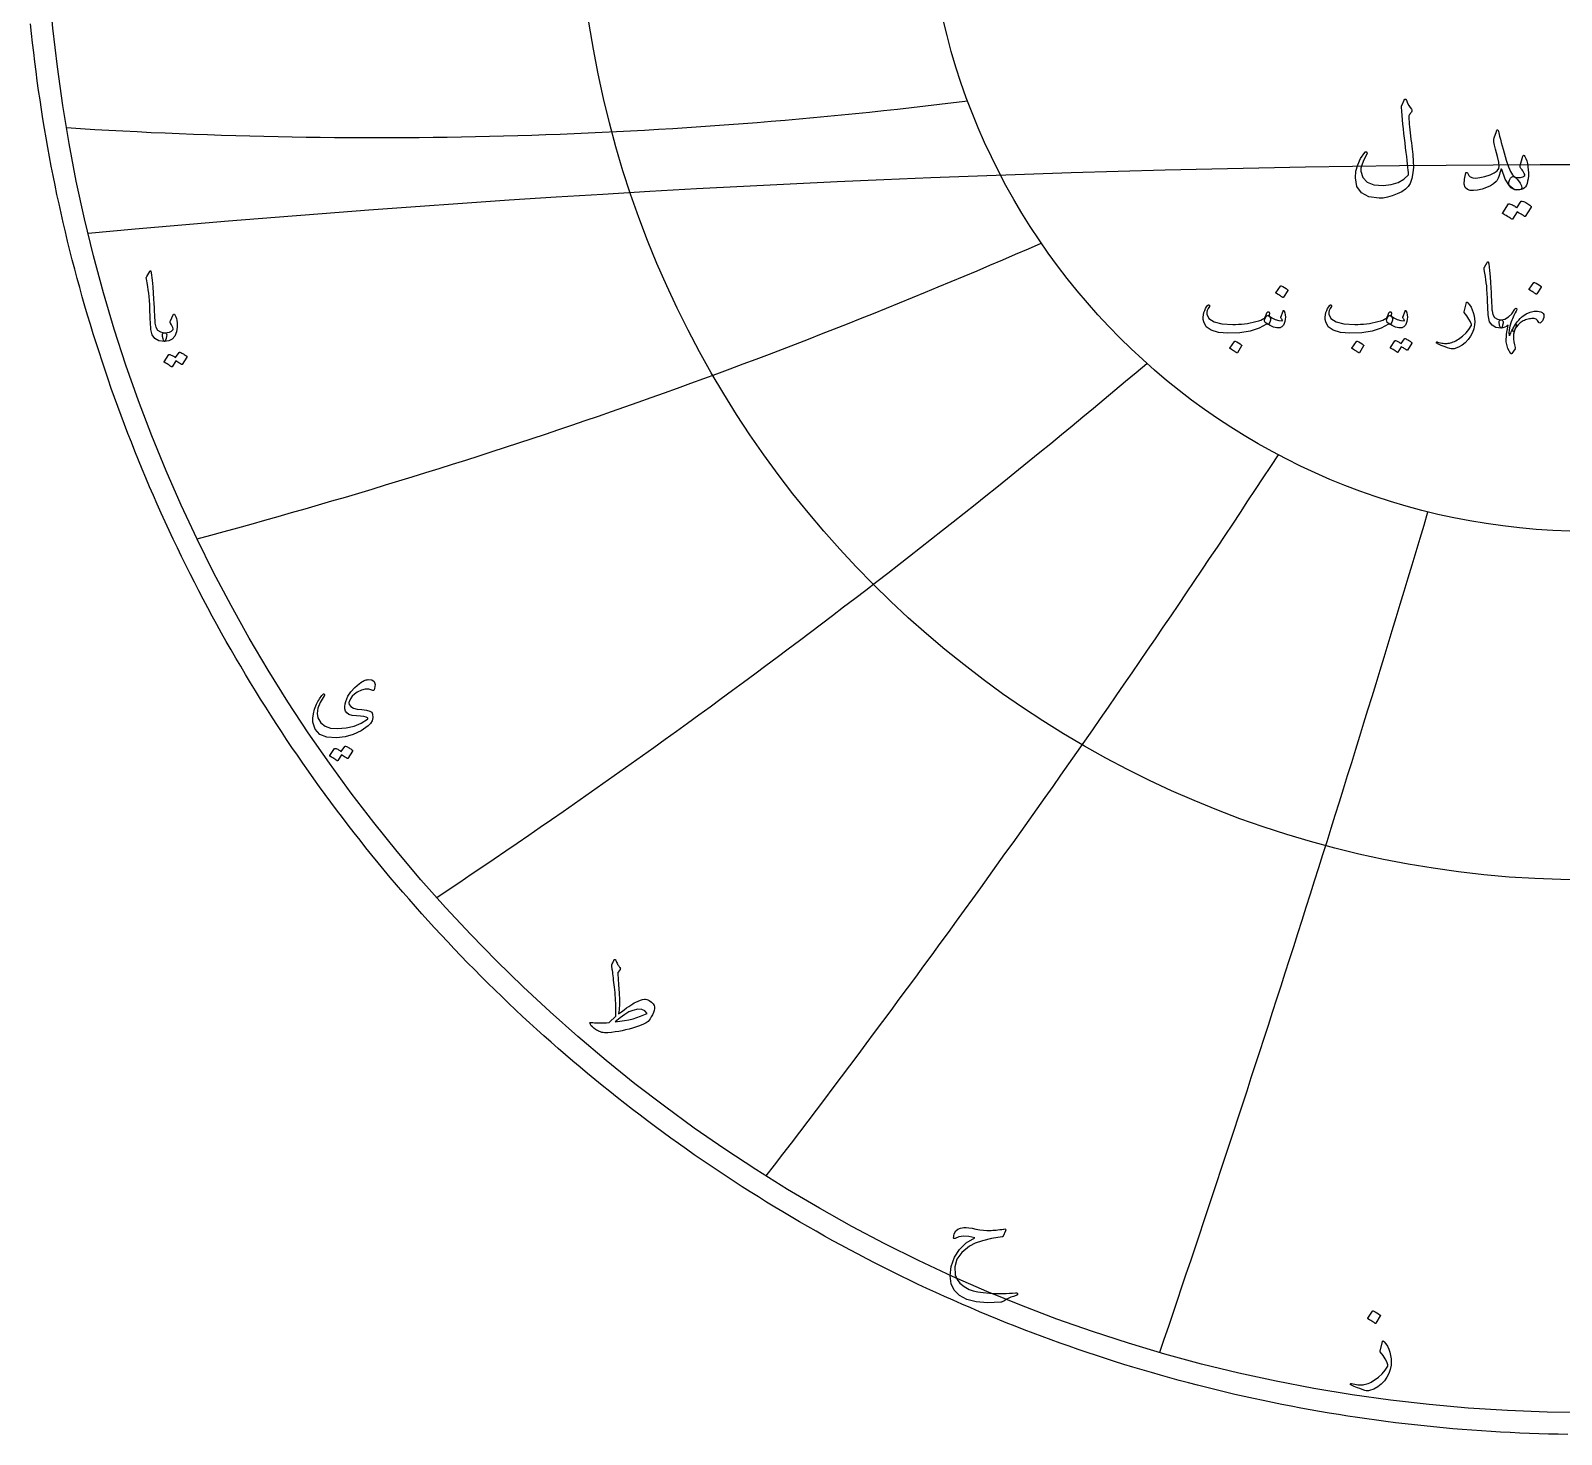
# Model space of a CAD drawing. Header units: millimetres. Extents: x -62 to 62, y -62 to 63.
# Drawn here: x -61.3 to -1, y -61.6 to -6.3 of the extents above; entities that cross this region are included whole.
import ezdxf

# ---------------------------------------------------------------- set-up
doc = ezdxf.new("R2010")
doc.units = ezdxf.units.MM
for name, color, linetype in [('CUT_OUTER', 1, 'Continuous'), ('ENGRAVE', 7, 'Continuous'), ('ENGRAVE_FINE', 8, 'Continuous'), ('TEXT', 5, 'Continuous')]:
    doc.layers.add(name, color=color, linetype=linetype)

msp = doc.modelspace()

# ---------------------------------------------------------------- linework, layer by layer
at = {"layer": 'CUT_OUTER'}
msp.add_lwpolyline([(-0.7561, -61.6079), (-1.1341, -61.6021), (-1.512, -61.5939), (-1.89, -61.5835), (-2.2678, -61.5708), (-2.6455, -61.5557), (-3.0232, -61.5383), (-3.4007, -61.5186), (-3.7781, -61.4966), (-4.1554, -61.4722), (-4.5325, -61.4456), (-4.9094, -61.4166), (-5.2862, -61.3853), (-5.6627, -61.3517), (-6.0391, -61.3158), (-6.4152, -61.2776), (-6.7911, -61.2371), (-7.1667, -61.1943), (-7.542, -61.1491), (-7.9171, -61.1017), (-8.2919, -61.052), (-8.6663, -61), (-9.0404, -60.9456), (-9.4142, -60.889), (-9.7876, -60.8301), (-10.1607, -60.7689), (-10.5334, -60.7054), (-10.9057, -60.6396), (-11.2775, -60.5716), (-11.649, -60.5012), (-12.02, -60.4286), (-12.3906, -60.3537), (-12.7606, -60.2766), (-13.1303, -60.1971), (-13.4994, -60.1154), (-13.868, -60.0315), (-14.2361, -59.9453), (-14.6036, -59.8568), (-14.9706, -59.7661), (-15.3371, -59.6731), (-15.7029, -59.5778), (-16.0682, -59.4804), (-16.4328, -59.3807), (-16.7969, -59.2787), (-17.1603, -59.1745), (-17.5231, -59.0681), (-17.8852, -58.9595), (-18.2466, -58.8486), (-18.6073, -58.7356), (-18.9674, -58.6203), (-19.3267, -58.5028), (-19.6853, -58.3831), (-20.0432, -58.2612), (-20.4003, -58.1372), (-20.7566, -58.0109), (-21.1122, -57.8824), (-21.4669, -57.7518), (-21.8209, -57.619), (-22.174, -57.484), (-22.5263, -57.3469), (-22.8778, -57.2076), (-23.2284, -57.0661), (-23.5781, -56.9225), (-23.9269, -56.7768), (-24.2748, -56.6289), (-24.6218, -56.4789), (-24.9679, -56.3267), (-25.3131, -56.1725), (-25.6573, -56.0161), (-26.0005, -55.8576), (-26.3427, -55.697), (-26.684, -55.5344), (-27.0242, -55.3696), (-27.3635, -55.2027), (-27.7017, -55.0338), (-28.0388, -54.8628), (-28.3749, -54.6897), (-28.71, -54.5146), (-29.0439, -54.3374), (-29.3768, -54.1581), (-29.7085, -53.9769), (-30.0392, -53.7936), (-30.3687, -53.6082), (-30.6971, -53.4209), (-31.0243, -53.2315), (-31.3503, -53.0402), (-31.6752, -52.8468), (-31.9988, -52.6515), (-32.3213, -52.4541), (-32.6425, -52.2548), (-32.9625, -52.0535), (-33.2813, -51.8503), (-33.5988, -51.6451), (-33.9151, -51.438), (-34.2301, -51.2289), (-34.5438, -51.0179), (-34.8562, -50.805), (-35.1672, -50.5902), (-35.477, -50.3734), (-35.7854, -50.1548), (-36.0925, -49.9343), (-36.3982, -49.7119), (-36.7025, -49.4876), (-37.0055, -49.2615), (-37.307, -49.0335), (-37.6072, -48.8037), (-37.906, -48.572), (-38.2033, -48.3385), (-38.4992, -48.1032), (-38.7936, -47.866), (-39.0866, -47.6271), (-39.3781, -47.3864), (-39.6681, -47.1439), (-39.9566, -46.8996), (-40.2436, -46.6535), (-40.5291, -46.4057), (-40.8131, -46.1562), (-41.0955, -45.9049), (-41.3764, -45.6519), (-41.6558, -45.3971), (-41.9335, -45.1407), (-42.2097, -44.8825), (-42.4843, -44.6227), (-42.7573, -44.3612), (-43.0287, -44.098), (-43.2985, -43.8331), (-43.5666, -43.5666), (-43.8331, -43.2985), (-44.098, -43.0287), (-44.3612, -42.7573), (-44.6227, -42.4843), (-44.8825, -42.2097), (-45.1407, -41.9335), (-45.3971, -41.6558), (-45.6519, -41.3764), (-45.9049, -41.0955), (-46.1562, -40.8131), (-46.4057, -40.5291), (-46.6535, -40.2436), (-46.8996, -39.9566), (-47.1439, -39.6681), (-47.3864, -39.3781), (-47.6271, -39.0866), (-47.866, -38.7936), (-48.1032, -38.4992), (-48.3385, -38.2033), (-48.572, -37.906), (-48.8037, -37.6072), (-49.0335, -37.307), (-49.2615, -37.0055), (-49.4876, -36.7025), (-49.7119, -36.3982), (-49.9343, -36.0925), (-50.1548, -35.7854), (-50.3734, -35.477), (-50.5902, -35.1672), (-50.805, -34.8562), (-51.0179, -34.5438), (-51.2289, -34.2301), (-51.438, -33.9151), (-51.6451, -33.5988), (-51.8503, -33.2813), (-52.0535, -32.9625), (-52.2548, -32.6425), (-52.4541, -32.3213), (-52.6515, -31.9988), (-52.8468, -31.6752), (-53.0402, -31.3503), (-53.2315, -31.0243), (-53.4209, -30.6971), (-53.6082, -30.3687), (-53.7936, -30.0392), (-53.9769, -29.7085), (-54.1581, -29.3768), (-54.3374, -29.0439), (-54.5146, -28.71), (-54.6897, -28.3749), (-54.8628, -28.0388), (-55.0338, -27.7017), (-55.2027, -27.3635), (-55.3696, -27.0242), (-55.5344, -26.684), (-55.697, -26.3427), (-55.8576, -26.0005), (-56.0161, -25.6573), (-56.1725, -25.3131), (-56.3267, -24.9679), (-56.4789, -24.6218), (-56.6289, -24.2748), (-56.7768, -23.9269), (-56.9225, -23.5781), (-57.0661, -23.2284), (-57.2076, -22.8778), (-57.3469, -22.5263), (-57.484, -22.174), (-57.619, -21.8209), (-57.7518, -21.4669), (-57.8824, -21.1122), (-58.0109, -20.7566), (-58.1372, -20.4003), (-58.2612, -20.0432), (-58.3831, -19.6853), (-58.5028, -19.3267), (-58.6203, -18.9674), (-58.7356, -18.6073), (-58.8486, -18.2466), (-58.9595, -17.8852), (-59.0681, -17.5231), (-59.1745, -17.1603), (-59.2787, -16.7969), (-59.3807, -16.4328), (-59.4804, -16.0682), (-59.5778, -15.7029), (-59.6731, -15.3371), (-59.7661, -14.9706), (-59.8568, -14.6036), (-59.9453, -14.2361), (-60.0315, -13.868), (-60.1154, -13.4994), (-60.1971, -13.1303), (-60.2766, -12.7606), (-60.3537, -12.3906), (-60.4286, -12.02), (-60.5012, -11.649), (-60.5716, -11.2775), (-60.6396, -10.9057), (-60.7054, -10.5334), (-60.7689, -10.1607), (-60.8301, -9.7876), (-60.889, -9.4142), (-60.9456, -9.0404), (-61, -8.6663), (-61.052, -8.2919), (-61.1017, -7.9171), (-61.1491, -7.542), (-61.1943, -7.1667), (-61.2371, -6.7911), (-61.2776, -6.4152), (-61.3158, -6.0391)], dxfattribs=at)
at = {"layer": 'ENGRAVE'}
for radius in [60.75, 39.7663, 26.0306]:
    msp.add_circle((0, 0), radius, dxfattribs=at)
for centre, radius, start, end in [((-47.7256, 178.1144), 188.6367, 266.299742, 277.103709), ((-115.187, 199.5097), 233.7809, 284.982158, 293.625332), ((-217.1086, 217.1086), 309.6023, 303.702371, 310.184751), ((-398.7357, 230.2102), 462.1344, 322.451708, 326.773295), ((-889.3056, 238.2887), 921.5354, 341.2208455, 343.381639)]:
    msp.add_arc(centre, radius, start, end, dxfattribs=at)
at = {"layer": 'ENGRAVE_FINE'}
msp.add_arc((0, -656.5763), 644.9854, 84.7476798, 95.2523202, dxfattribs=at)
at = {"layer": 'TEXT'}
for points in [[(-7.2046, -9.0408), (-7.1963, -9.0261), (-7.1855, -9.0156), (-7.1723, -9.0093), (-7.1567, -9.0072), (-7.1412, -9.0099), (-7.128, -9.018), (-7.1172, -9.0315), (-7.1088, -9.0504), (-7.0642, -9.1602), (-7.0166, -9.2551), (-6.966, -9.3351), (-6.9124, -9.4), (-6.8966, -9.4234), (-6.8921, -9.4503), (-6.899, -9.4809), (-6.9172, -9.515), (-6.9289, -9.5315), (-6.94, -9.5473), (-6.9505, -9.5626), (-6.9603, -9.5773), (-6.9696, -9.5911), (-6.9783, -9.6036), (-6.9864, -9.615), (-6.9939, -9.6252), (-7.0064, -9.6438), (-7.0154, -9.6659), (-7.0208, -9.6917), (-7.0226, -9.721), (-7.0169, -9.8038), (-7.0094, -9.894), (-7.0002, -9.9918), (-6.9891, -10.097), (-6.9765, -10.2098), (-6.9627, -10.33), (-6.9478, -10.4577), (-6.9316, -10.5928), (-6.9135, -10.7277), (-6.8975, -10.8545), (-6.8835, -10.9732), (-6.8717, -11.0838), (-6.8617, -11.1867), (-6.8532, -11.282), (-6.8461, -11.3699), (-6.8406, -11.4503), (-6.8343, -11.6883), (-6.8538, -11.9138), (-6.899, -12.1266), (-6.9699, -12.3269), (-7.0391, -12.4446), (-7.146, -12.5533), (-7.2906, -12.653), (-7.4729, -12.7437), (-7.6705, -12.8188), (-7.8561, -12.8718), (-8.0298, -12.9027), (-8.1915, -12.9114), (-8.5962, -12.8557), (-8.886, -12.703), (-9.0609, -12.4533), (-9.1208, -12.1066), (-9.0998, -11.8482), (-9.0322, -11.5952), (-8.9178, -11.3476), (-8.7567, -11.1054), (-8.7444, -11.0913), (-8.7316, -11.0826), (-8.7181, -11.0794), (-8.704, -11.0814), (-8.689, -11.0871), (-8.6777, -11.0946), (-8.6699, -11.1039), (-8.6657, -11.115), (-8.6627, -11.1314), (-8.6633, -11.1473), (-8.6675, -11.1626), (-8.6753, -11.1773), (-8.7852, -11.3913), (-8.8609, -11.5737), (-8.9025, -11.7243), (-8.91, -11.8431), (-8.8301, -12.0991), (-8.6573, -12.2778), (-8.3917, -12.3793), (-8.0334, -12.4036), (-7.7103, -12.3685), (-7.4358, -12.2874), (-7.2097, -12.1602), (-7.0322, -11.9868), (-7.0359, -11.9031), (-7.0424, -11.8054), (-7.0515, -11.6936), (-7.0633, -11.5677), (-7.0782, -11.4274), (-7.0963, -11.2725), (-7.1177, -11.1029), (-7.1424, -10.9186), (-7.1657, -10.7285), (-7.1879, -10.5413), (-7.2088, -10.3572), (-7.2286, -10.1761), (-7.2469, -9.9979), (-7.2633, -9.8228), (-7.278, -9.6506), (-7.2909, -9.4815), (-7.31, -9.3186), (-7.3091, -9.3), (-7.3064, -9.2827), (-7.3019, -9.2665), (-7.2957, -9.2515)], [(-3.4682, -10.3342), (-3.4406, -10.4598), (-3.4107, -10.5874), (-3.3784, -10.7172), (-3.3436, -10.8491), (-3.3065, -10.9837), (-3.267, -11.1216), (-3.2251, -11.2627), (-3.1808, -11.4072), (-3.0913, -11.6671), (-3.0095, -11.8623), (-2.9356, -11.9928), (-2.8694, -12.0587), (-2.8116, -12.0979), (-2.7532, -12.1533), (-2.6943, -12.2248), (-2.6347, -12.3126), (-2.5784, -12.4212), (-2.5628, -12.503), (-2.588, -12.5578), (-2.6538, -12.5856), (-2.8667, -12.5641), (-3.055, -12.4227), (-3.2188, -12.1617), (-3.358, -11.7808), (-3.361, -11.7745), (-3.3652, -11.7701), (-3.3706, -11.7674), (-3.3772, -11.7665), (-3.382, -11.7674), (-3.3868, -11.7701), (-3.3915, -11.7745), (-3.3963, -11.7808), (-3.4098, -11.8425), (-3.4263, -11.9078), (-3.4457, -11.9766), (-3.4682, -12.0491), (-3.4927, -12.1177), (-3.5185, -12.1748), (-3.5454, -12.2206), (-3.5736, -12.2551), (-3.6748, -12.3434), (-3.8011, -12.4215), (-3.9526, -12.4895), (-4.1293, -12.5473), (-4.3089, -12.5901), (-4.4646, -12.6084), (-4.5963, -12.6021), (-4.7041, -12.5712), (-4.7963, -12.494), (-4.8382, -12.3581), (-4.8298, -12.1635), (-4.7712, -11.9102), (-4.7655, -11.9018), (-4.758, -11.8958), (-4.7487, -11.8922), (-4.7376, -11.891), (-4.7245, -11.8925), (-4.7137, -11.897), (-4.7053, -11.9045), (-4.6993, -11.915), (-4.6766, -11.968), (-4.6514, -12.012), (-4.6239, -12.047), (-4.5939, -12.073), (-4.5005, -12.1078), (-4.3736, -12.1162), (-4.2131, -12.0982), (-4.0191, -12.0539), (-3.8122, -11.9874), (-3.6514, -11.9126), (-3.5368, -11.8293), (-3.4682, -11.7377), (-3.4568, -11.6449), (-3.4754, -11.4862), (-3.5239, -11.2617), (-3.6023, -10.9713), (-3.64, -10.8183), (-3.6622, -10.6946), (-3.6688, -10.6003), (-3.6598, -10.5354), (-3.5688, -10.2767), (-3.5589, -10.2494), (-3.5484, -10.23), (-3.5374, -10.2183), (-3.5257, -10.2144), (-3.5113, -10.2219), (-3.4969, -10.2443), (-3.4826, -10.2818), (-3.4682, -10.3342)], [(-2.5005, -11.8814), (-2.5287, -11.8344), (-2.5556, -11.794), (-2.5814, -11.7602), (-2.6059, -11.7329), (-2.6236, -11.7096), (-2.6335, -11.6826), (-2.6356, -11.6521), (-2.6299, -11.618), (-2.5293, -11.2539), (-2.5152, -11.2222), (-2.497, -11.2132), (-2.4745, -11.227), (-2.4479, -11.2635), (-2.4077, -11.341), (-2.3736, -11.4347), (-2.3455, -11.5446), (-2.3233, -11.6707), (-2.3104, -11.7916), (-2.3053, -11.9102), (-2.308, -12.0263), (-2.3185, -12.1401), (-2.3356, -12.2392), (-2.358, -12.3257), (-2.3859, -12.3997), (-2.4191, -12.4611), (-2.4601, -12.5066), (-2.5161, -12.5425), (-2.5871, -12.5688), (-2.673, -12.5856), (-2.761, -12.5889), (-2.8431, -12.5748), (-2.9191, -12.5434), (-2.9892, -12.4946), (-3.0434, -12.4326), (-3.0718, -12.3617), (-3.0745, -12.2817), (-3.0514, -12.1928), (-3.0146, -12.1201), (-2.9712, -12.0742), (-2.9212, -12.0554), (-2.8646, -12.0635), (-2.7341, -12.0949), (-2.6203, -12.0982), (-2.5233, -12.0733), (-2.4431, -12.0204), (-2.4413, -12.0063), (-2.4503, -11.9784), (-2.47, -11.9368), (-2.5005, -11.8814)], [(-2.5868, -13.0311), (-2.5808, -13.0251), (-2.5724, -13.0215), (-2.5616, -13.0203), (-2.5485, -13.0215), (-2.5013, -13.0392), (-2.4556, -13.0587), (-2.4115, -13.0799), (-2.3688, -13.103), (-2.3273, -13.1281), (-2.2868, -13.1557), (-2.2471, -13.1856), (-2.2083, -13.2179), (-2.2009, -13.2278), (-2.1976, -13.2383), (-2.1985, -13.2494), (-2.2035, -13.261), (-2.4335, -13.6251), (-2.4398, -13.6299), (-2.4491, -13.6299), (-2.4613, -13.6251), (-2.4766, -13.6155), (-2.4871, -13.6067), (-2.5041, -13.5946), (-2.5278, -13.5792), (-2.558, -13.5604), (-2.5952, -13.5381), (-2.6395, -13.5119), (-2.691, -13.4818), (-2.7496, -13.4479), (-2.9317, -13.7305), (-2.9401, -13.7392), (-2.9508, -13.7413), (-2.964, -13.7368), (-2.9796, -13.7257), (-2.9931, -13.7161), (-3.0143, -13.7018), (-3.0434, -13.6826), (-3.0802, -13.6586), (-3.1254, -13.6299), (-3.1796, -13.5964), (-3.2427, -13.558), (-3.3149, -13.5149), (-3.3224, -13.5077), (-3.3257, -13.5006), (-3.3248, -13.4934), (-3.3197, -13.4862), (-3.085, -13.1365), (-3.079, -13.1305), (-3.0706, -13.1269), (-3.0598, -13.1257), (-3.0466, -13.1269), (-3.0065, -13.1399), (-2.9676, -13.1551), (-2.9299, -13.1723), (-2.8934, -13.1916), (-2.858, -13.2127), (-2.8239, -13.2353), (-2.791, -13.2594), (-2.7592, -13.285)], [(-3.9251, -15.4382), (-3.9181, -15.4275), (-3.9116, -15.4203), (-3.9055, -15.4167), (-3.8999, -15.4167), (-3.8914, -15.4214), (-3.8838, -15.4356), (-3.877, -15.4591), (-3.8712, -15.4921), (-3.8415, -15.7605), (-3.8173, -16.0086), (-3.7984, -16.2365), (-3.785, -16.4442), (-3.7763, -16.6218), (-3.7683, -16.781), (-3.761, -16.9218), (-3.7544, -17.0442), (-3.7487, -17.1482), (-3.7441, -17.2337), (-3.7406, -17.3009), (-3.7382, -17.3496), (-3.7064, -17.4955), (-3.6359, -17.6029), (-3.5267, -17.6716), (-3.379, -17.7017), (-3.3379, -17.7125), (-3.3116, -17.7376), (-3.3002, -17.7771), (-3.3035, -17.831), (-3.3204, -17.9159), (-3.3386, -17.9765), (-3.3581, -18.0129), (-3.379, -18.025), (-3.5869, -17.9976), (-3.74, -17.9154), (-3.8384, -17.7785), (-3.882, -17.5867), (-3.8888, -17.495), (-3.895, -17.403), (-3.9005, -17.3109), (-3.9053, -17.2185), (-3.9097, -17.1258), (-3.9138, -17.033), (-3.9178, -16.9399), (-3.9215, -16.8466), (-3.9282, -16.6686), (-3.9376, -16.5084), (-3.9498, -16.366), (-3.9646, -16.2412), (-3.9821, -16.1214), (-4.0023, -15.9938), (-4.0252, -15.8583), (-4.0508, -15.7149), (-4.0542, -15.6891), (-4.0535, -15.6655), (-4.0488, -15.6442), (-4.04, -15.6251)], [(-56.6208, -15.7949), (-56.6134, -15.7834), (-56.6065, -15.7757), (-56.6, -15.7719), (-56.594, -15.7719), (-56.5849, -15.7769), (-56.5768, -15.792), (-56.5696, -15.8172), (-56.5633, -15.8524), (-56.5317, -16.1386), (-56.5059, -16.4033), (-56.4857, -16.6464), (-56.4714, -16.8679), (-56.4622, -17.0574), (-56.4536, -17.2272), (-56.4459, -17.3774), (-56.4388, -17.5079), (-56.4327, -17.6188), (-56.4278, -17.7101), (-56.4241, -17.7817), (-56.4216, -17.8336), (-56.3875, -17.9893), (-56.3123, -18.1038), (-56.1959, -18.1771), (-56.0383, -18.2092), (-55.9945, -18.2207), (-55.9665, -18.2475), (-55.9543, -18.2897), (-55.9578, -18.3472), (-55.9758, -18.4377), (-55.9952, -18.5024), (-56.0161, -18.5412), (-56.0383, -18.5541), (-56.2601, -18.5249), (-56.4235, -18.4372), (-56.5284, -18.2911), (-56.5748, -18.0866), (-56.5821, -17.9887), (-56.5887, -17.8907), (-56.5946, -17.7923), (-56.5998, -17.6938), (-56.6044, -17.595), (-56.6089, -17.4959), (-56.613, -17.3966), (-56.617, -17.2971), (-56.6242, -17.1073), (-56.6342, -16.9364), (-56.6472, -16.7844), (-56.663, -16.6514), (-56.6817, -16.5236), (-56.7032, -16.3874), (-56.7277, -16.2429), (-56.755, -16.09), (-56.7586, -16.0624), (-56.7578, -16.0373), (-56.7528, -16.0145), (-56.7435, -15.9942)], [(-2.0964, -16.2358), (-2.0919, -16.2313), (-2.0856, -16.2287), (-2.0775, -16.2278), (-2.0676, -16.2287), (-1.9978, -16.2569), (-1.932, -16.2915), (-1.8702, -16.3324), (-1.8125, -16.3795), (-1.8069, -16.3867), (-1.8045, -16.3939), (-1.8051, -16.4011), (-1.8089, -16.4083), (-1.9778, -16.6813), (-1.9841, -16.6878), (-1.9922, -16.6894), (-2.0021, -16.6861), (-2.0137, -16.6777), (-2.0238, -16.6706), (-2.0398, -16.6598), (-2.0616, -16.6454), (-2.0892, -16.6274), (-2.1231, -16.6059), (-2.1637, -16.5807), (-2.2111, -16.552), (-2.2652, -16.5197), (-2.2724, -16.5143), (-2.276, -16.5089), (-2.276, -16.5035), (-2.2724, -16.4981)], [(-12.077, -16.3688), (-12.0725, -16.3643), (-12.0662, -16.3616), (-12.0581, -16.3607), (-12.0483, -16.3616), (-11.9784, -16.3899), (-11.9126, -16.4245), (-11.8509, -16.4653), (-11.7932, -16.5125), (-11.7876, -16.5197), (-11.7851, -16.5268), (-11.7858, -16.534), (-11.7896, -16.5412), (-11.9584, -16.8143), (-11.9647, -16.8208), (-11.9728, -16.8224), (-11.9827, -16.819), (-11.9944, -16.8107), (-12.0045, -16.8035), (-12.0204, -16.7927), (-12.0422, -16.7783), (-12.0698, -16.7604), (-12.1037, -16.7388), (-12.1444, -16.7137), (-12.1917, -16.6849), (-12.2459, -16.6526), (-12.253, -16.6472), (-12.2566, -16.6418), (-12.2566, -16.6364), (-12.253, -16.631)], [(-55.8084, -17.7455), (-55.7011, -17.5079), (-55.6853, -17.4818), (-55.6685, -17.4725), (-55.6508, -17.4799), (-55.6321, -17.5041), (-55.5976, -17.5765), (-55.5708, -17.6521), (-55.5516, -17.7308), (-55.5401, -17.8126), (-55.5365, -17.898), (-55.5411, -17.9874), (-55.5538, -18.0809), (-55.5746, -18.1785), (-55.6381, -18.3429), (-55.7365, -18.4602), (-55.8699, -18.5306), (-56.0383, -18.5541), (-56.0577, -18.5419), (-56.0776, -18.5052), (-56.098, -18.4442), (-56.1188, -18.3587), (-56.1248, -18.3129), (-56.1236, -18.2753), (-56.1152, -18.2459), (-56.0996, -18.2245), (-56.0872, -18.2164), (-56.0728, -18.2111), (-56.0565, -18.2087), (-56.0383, -18.2092), (-55.9322, -18.2059), (-55.84, -18.1843), (-55.7617, -18.1445), (-55.6973, -18.0866), (-55.6944, -18.082), (-55.6934, -18.076), (-55.6944, -18.0686), (-55.6973, -18.0597), (-55.7123, -18.0056), (-55.7346, -17.9505), (-55.7641, -17.8945), (-55.8007, -17.8375), (-55.8127, -17.8159), (-55.818, -17.7934), (-55.8165, -17.7699), (-55.8084, -17.7455)], [(-12.5297, -17.5508), (-12.5262, -17.5526), (-12.523, -17.5544), (-12.5199, -17.5562), (-12.5171, -17.558), (-12.5143, -17.56), (-12.5113, -17.5625), (-12.508, -17.5654), (-12.5045, -17.5687), (-12.4756, -17.6029), (-12.4641, -17.6514), (-12.4702, -17.7142), (-12.4938, -17.7915), (-12.5155, -17.8384), (-12.5378, -17.8678), (-12.5605, -17.8797), (-12.5836, -17.8741), (-12.5953, -17.8685), (-12.6051, -17.866), (-12.6132, -17.8667), (-12.6195, -17.8705), (-12.9141, -18.0318), (-13.2662, -18.1454), (-13.6758, -18.2114), (-14.1428, -18.2298), (-14.5205, -18.1975), (-14.8057, -18.1112), (-14.9984, -17.9711), (-15.0985, -17.7771), (-15.114, -17.6855), (-15.1174, -17.5939), (-15.1086, -17.5023), (-15.0877, -17.4107), (-15.0592, -17.3296), (-15.0239, -17.2553), (-14.982, -17.1877), (-14.9332, -17.1268), (-14.924, -17.1192), (-14.9144, -17.1143), (-14.9043, -17.112), (-14.8937, -17.1125), (-14.8838, -17.1167), (-14.8757, -17.1223), (-14.8695, -17.1293), (-14.865, -17.1376), (-14.8629, -17.1457), (-14.8641, -17.1556), (-14.8683, -17.1673), (-14.8757, -17.1807), (-14.9278, -17.2571), (-14.962, -17.3316), (-14.9781, -17.4044), (-14.9763, -17.4753), (-14.891, -17.6532), (-14.6925, -17.7807), (-14.3808, -17.858), (-13.956, -17.8849), (-13.8394, -17.8831), (-13.7229, -17.8777), (-13.6067, -17.8687), (-13.4907, -17.8562), (-13.3757, -17.84), (-13.2622, -17.8202), (-13.1502, -17.7969), (-13.0399, -17.7699), (-12.9327, -17.7394), (-12.845, -17.7089), (-12.7765, -17.6783), (-12.7273, -17.6478), (-12.7083, -17.6316), (-12.6909, -17.6119), (-12.6751, -17.5885), (-12.6608, -17.5616), (-12.6475, -17.5315), (-12.6343, -17.4987), (-12.6214, -17.4632), (-12.6087, -17.425), (-12.6038, -17.4134), (-12.5962, -17.4035), (-12.5858, -17.3954), (-12.5728, -17.3891), (-12.5589, -17.3857), (-12.5459, -17.3864), (-12.5337, -17.3911), (-12.5225, -17.3999), (-12.5135, -17.412), (-12.5081, -17.4268), (-12.5063, -17.4443), (-12.5081, -17.4646)], [(-12.6375, -17.8382), (-12.6765, -17.8011), (-12.6967, -17.7547), (-12.6981, -17.6988), (-12.6806, -17.6334), (-12.6426, -17.5748), (-12.6078, -17.5391), (-12.5762, -17.5263), (-12.5477, -17.5364), (-12.4129, -17.6256), (-12.2782, -17.6882), (-12.1435, -17.7244), (-12.0087, -17.734), (-12.004, -17.7331), (-12.0007, -17.7304), (-11.9986, -17.7259), (-11.998, -17.7196), (-12.0013, -17.7077), (-12.0114, -17.69), (-12.0283, -17.6664), (-12.0519, -17.637), (-12.0563, -17.628), (-12.059, -17.619), (-12.0599, -17.6101), (-12.059, -17.6011), (-11.9728, -17.3532), (-11.9688, -17.3437), (-11.9638, -17.337), (-11.958, -17.333), (-11.9513, -17.3316), (-11.9445, -17.3327), (-11.9387, -17.3361), (-11.9337, -17.3417), (-11.9297, -17.3496), (-11.9028, -17.4302), (-11.8866, -17.5104), (-11.8812, -17.5901), (-11.8866, -17.6693), (-11.9041, -17.7679), (-11.9279, -17.8481), (-11.958, -17.9098), (-11.9944, -17.9532), (-12.022, -17.977), (-12.0474, -17.9945), (-12.0705, -18.0057), (-12.0914, -18.0107), (-12.2117, -18.0133), (-12.3429, -17.9855), (-12.4848, -17.9271), (-12.6375, -17.8382)], [(-7.7226, -17.5508), (-7.7191, -17.5526), (-7.7159, -17.5544), (-7.7128, -17.5562), (-7.71, -17.558), (-7.7072, -17.56), (-7.7042, -17.5625), (-7.7009, -17.5654), (-7.6974, -17.5687), (-7.6685, -17.6029), (-7.657, -17.6514), (-7.6631, -17.7142), (-7.6867, -17.7915), (-7.7085, -17.8384), (-7.7307, -17.8678), (-7.7534, -17.8797), (-7.7765, -17.8741), (-7.7882, -17.8685), (-7.798, -17.866), (-7.8061, -17.8667), (-7.8124, -17.8705), (-8.107, -18.0318), (-8.4591, -18.1454), (-8.8687, -18.2114), (-9.3357, -18.2298), (-9.7134, -18.1975), (-9.9986, -18.1112), (-10.1913, -17.9711), (-10.2914, -17.7771), (-10.3069, -17.6855), (-10.3103, -17.5939), (-10.3015, -17.5023), (-10.2806, -17.4107), (-10.2521, -17.3296), (-10.2169, -17.2553), (-10.1749, -17.1877), (-10.1261, -17.1268), (-10.1169, -17.1192), (-10.1073, -17.1143), (-10.0972, -17.112), (-10.0866, -17.1125), (-10.0767, -17.1167), (-10.0687, -17.1223), (-10.0624, -17.1293), (-10.0579, -17.1376), (-10.0559, -17.1457), (-10.057, -17.1556), (-10.0612, -17.1673), (-10.0687, -17.1807), (-10.1208, -17.2571), (-10.1549, -17.3316), (-10.1711, -17.4044), (-10.1693, -17.4753), (-10.0839, -17.6532), (-9.8854, -17.7807), (-9.5738, -17.858), (-9.1489, -17.8849), (-9.0323, -17.8831), (-8.9158, -17.8777), (-8.7996, -17.8687), (-8.6837, -17.8562), (-8.5686, -17.84), (-8.4551, -17.8202), (-8.3431, -17.7969), (-8.2328, -17.7699), (-8.1257, -17.7394), (-8.0379, -17.7089), (-7.9694, -17.6783), (-7.9202, -17.6478), (-7.9012, -17.6316), (-7.8838, -17.6119), (-7.868, -17.5885), (-7.8537, -17.5616), (-7.8404, -17.5315), (-7.8272, -17.4987), (-7.8143, -17.4632), (-7.8016, -17.425), (-7.7967, -17.4134), (-7.7891, -17.4035), (-7.7787, -17.3954), (-7.7657, -17.3891), (-7.7518, -17.3857), (-7.7388, -17.3864), (-7.7266, -17.3911), (-7.7154, -17.3999), (-7.7064, -17.412), (-7.701, -17.4268), (-7.6992, -17.4443), (-7.701, -17.4646)], [(-7.8304, -17.8382), (-7.8695, -17.8011), (-7.8897, -17.7547), (-7.891, -17.6988), (-7.8735, -17.6334), (-7.8355, -17.5748), (-7.8007, -17.5391), (-7.7691, -17.5263), (-7.7406, -17.5364), (-7.6058, -17.6256), (-7.4711, -17.6882), (-7.3364, -17.7244), (-7.2017, -17.734), (-7.1969, -17.7331), (-7.1936, -17.7304), (-7.1915, -17.7259), (-7.1909, -17.7196), (-7.1942, -17.7077), (-7.2043, -17.69), (-7.2212, -17.6664), (-7.2448, -17.637), (-7.2493, -17.628), (-7.2519, -17.619), (-7.2528, -17.6101), (-7.2519, -17.6011), (-7.1657, -17.3532), (-7.1617, -17.3437), (-7.1567, -17.337), (-7.1509, -17.333), (-7.1442, -17.3316), (-7.1374, -17.3327), (-7.1316, -17.3361), (-7.1267, -17.3417), (-7.1226, -17.3496), (-7.0957, -17.4302), (-7.0795, -17.5104), (-7.0741, -17.5901), (-7.0795, -17.6693), (-7.097, -17.7679), (-7.1208, -17.8481), (-7.1509, -17.9098), (-7.1873, -17.9532), (-7.2149, -17.977), (-7.2403, -17.9945), (-7.2634, -18.0057), (-7.2843, -18.0107), (-7.4046, -18.0133), (-7.5358, -17.9855), (-7.6777, -17.9271), (-7.8304, -17.8382)], [(-4.7514, -17.0226), (-4.7494, -17.0161), (-4.7469, -17.011), (-4.744, -17.0072), (-4.7406, -17.0047), (-4.7305, -17.0038), (-4.7182, -17.0083), (-4.7036, -17.0182), (-4.6867, -17.0334), (-4.6212, -17.1113), (-4.5646, -17.2014), (-4.517, -17.3036), (-4.4784, -17.4178), (-4.4483, -17.5409), (-4.4299, -17.6622), (-4.4231, -17.7816), (-4.4281, -17.8993), (-4.4599, -18.0542), (-4.5125, -18.2029), (-4.5857, -18.3452), (-4.6795, -18.4813), (-4.7918, -18.6046), (-4.9203, -18.7049), (-5.0649, -18.7824), (-5.2256, -18.837), (-5.2688, -18.8462), (-5.3119, -18.8487), (-5.355, -18.8444), (-5.3981, -18.8334), (-5.4975, -18.7987), (-5.5872, -18.7665), (-5.6672, -18.7367), (-5.7376, -18.7094), (-5.7981, -18.6846), (-5.8485, -18.6623), (-5.8888, -18.6424), (-5.919, -18.625), (-5.9253, -18.6196), (-5.9298, -18.6142), (-5.9325, -18.6088), (-5.9334, -18.6035), (-5.9327, -18.5965), (-5.9307, -18.59), (-5.9274, -18.5839), (-5.9226, -18.5783), (-5.9166, -18.574), (-5.9092, -18.572), (-5.9004, -18.5722), (-5.8903, -18.5747), (-5.8288, -18.5912), (-5.7699, -18.6048), (-5.7138, -18.6155), (-5.6604, -18.6232), (-5.6092, -18.628), (-5.5598, -18.6299), (-5.5122, -18.6289), (-5.4664, -18.625), (-5.4207, -18.6177), (-5.3734, -18.6066), (-5.3246, -18.5917), (-5.2741, -18.5729), (-5.2222, -18.5501), (-5.1686, -18.5231), (-5.1135, -18.4917), (-5.0568, -18.4562), (-4.8976, -18.3416), (-4.7613, -18.2172), (-4.6479, -18.083), (-4.5574, -17.9388), (-4.5516, -17.9271), (-4.5484, -17.9136), (-4.548, -17.8984), (-4.5502, -17.8813), (-4.5879, -17.7805), (-4.6472, -17.6684), (-4.728, -17.5452), (-4.8304, -17.4107), (-4.8349, -17.4021), (-4.8376, -17.3945), (-4.8385, -17.3878), (-4.8376, -17.3819)], [(-2.8041, -17.9963), (-2.8437, -18.0812), (-2.8724, -18.1705), (-2.8904, -18.2644), (-2.8975, -18.3627), (-2.8944, -18.4651), (-2.8814, -18.5711), (-2.8585, -18.6807), (-2.8257, -18.7939), (-2.8216, -18.8089), (-2.8203, -18.8217), (-2.8216, -18.8323), (-2.8257, -18.8406), (-2.955, -19.0238), (-2.9669, -19.0371), (-2.9775, -19.0445), (-2.9867, -19.046), (-2.9946, -19.0418), (-3.1176, -18.8309), (-3.1778, -18.572), (-3.1751, -18.2651), (-3.1095, -17.9101), (-3.1722, -17.9604), (-3.238, -17.9963), (-3.3069, -18.0178), (-3.379, -18.025), (-3.3945, -18.0203), (-3.4086, -18.0062), (-3.4214, -17.9826), (-3.4329, -17.9496), (-3.4394, -17.9297), (-3.4445, -17.9096), (-3.4484, -17.8893), (-3.4508, -17.8687), (-3.4526, -17.8482), (-3.4544, -17.8279), (-3.4562, -17.8078), (-3.458, -17.7879), (-3.4558, -17.7515), (-3.4418, -17.725), (-3.4162, -17.7084), (-3.379, -17.7017), (-3.2323, -17.6689), (-3.0942, -17.5885), (-2.9647, -17.4605), (-2.8437, -17.2849), (-2.8273, -17.2627), (-2.8104, -17.2499), (-2.7931, -17.2465), (-2.7754, -17.2526), (-2.7624, -17.264), (-2.7556, -17.2768), (-2.7552, -17.291), (-2.761, -17.3065), (-2.7928, -17.3626), (-2.8234, -17.4196), (-2.853, -17.4776), (-2.8814, -17.5364), (-2.9087, -17.5961), (-2.9348, -17.6568), (-2.9599, -17.7183), (-2.9838, -17.7807), (-3.0368, -17.9507), (-3.0664, -18.0978), (-3.0727, -18.2219), (-3.0556, -18.3232), (-3.0541, -18.3264), (-3.0529, -18.3286), (-3.0523, -18.33), (-3.052, -18.3304), (-3.0518, -18.33), (-3.0511, -18.3286), (-3.05, -18.3264), (-3.0484, -18.3232), (-3.0265, -18.2717), (-3.004, -18.2213), (-2.9807, -18.172), (-2.9568, -18.1238), (-2.932, -18.0766), (-2.9061, -18.03), (-2.879, -17.984), (-2.8508, -17.9388), (-2.8304, -17.9074), (-2.8122, -17.8885), (-2.7963, -17.8822), (-2.7826, -17.8885), (-2.7758, -17.902), (-2.7772, -17.9244), (-2.7866, -17.9559), (-2.8041, -17.9963)], [(-1.8988, -17.8023), (-1.9452, -17.7295), (-2.0056, -17.6801), (-2.08, -17.6541), (-2.1682, -17.6514), (-2.2183, -17.6578), (-2.2679, -17.6662), (-2.3171, -17.6766), (-2.3658, -17.6891), (-2.4141, -17.704), (-2.4619, -17.7219), (-2.5093, -17.7427), (-2.5562, -17.7663), (-2.6366, -17.8202), (-2.7125, -17.8957), (-2.7839, -17.9927), (-2.8508, -18.1112), (-2.8699, -18.138), (-2.8877, -18.1535), (-2.9041, -18.1577), (-2.9191, -18.1508), (-2.9317, -18.1368), (-2.9371, -18.1202), (-2.9353, -18.1009), (-2.9263, -18.0789), (-2.9126, -18.0499), (-2.9002, -18.0241), (-2.8892, -18.0014), (-2.8796, -17.9819), (-2.871, -17.9653), (-2.8634, -17.9514), (-2.8567, -17.9401), (-2.8508, -17.9316), (-2.7981, -17.8521), (-2.744, -17.7789), (-2.6885, -17.712), (-2.6317, -17.6514), (-2.5735, -17.5968), (-2.514, -17.5481), (-2.4532, -17.5052), (-2.391, -17.4681), (-2.2313, -17.3956), (-2.0829, -17.3577), (-1.9457, -17.3543), (-1.8197, -17.3855), (-1.7661, -17.4127), (-1.7272, -17.4475), (-1.7032, -17.4899), (-1.694, -17.54), (-1.6994, -17.6083), (-1.7191, -17.6729), (-1.7533, -17.734), (-1.8018, -17.7915), (-1.8334, -17.8164), (-1.8601, -17.8265), (-1.8819, -17.8218), (-1.8988, -17.8023)], [(-13.8913, -18.5496), (-13.8868, -18.5451), (-13.8806, -18.5424), (-13.8725, -18.5415), (-13.8626, -18.5424), (-13.7928, -18.5707), (-13.727, -18.6052), (-13.6652, -18.6461), (-13.6075, -18.6933), (-13.6019, -18.7005), (-13.5994, -18.7076), (-13.6001, -18.7148), (-13.6039, -18.722), (-13.7728, -18.9951), (-13.7791, -19.0016), (-13.7871, -19.0031), (-13.797, -18.9998), (-13.8087, -18.9915), (-13.8188, -18.9843), (-13.8348, -18.9735), (-13.8565, -18.9591), (-13.8842, -18.9412), (-13.9181, -18.9196), (-13.9587, -18.8945), (-14.0061, -18.8657), (-14.0602, -18.8334), (-14.0674, -18.828), (-14.071, -18.8226), (-14.071, -18.8172), (-14.0674, -18.8118)], [(-9.0842, -18.5496), (-9.0798, -18.5451), (-9.0735, -18.5424), (-9.0654, -18.5415), (-9.0555, -18.5424), (-8.9857, -18.5707), (-8.9199, -18.6052), (-8.8581, -18.6461), (-8.8004, -18.6933), (-8.7948, -18.7005), (-8.7923, -18.7076), (-8.793, -18.7148), (-8.7968, -18.722), (-8.9657, -18.9951), (-8.972, -19.0016), (-8.9801, -19.0031), (-8.9899, -18.9998), (-9.0016, -18.9915), (-9.0117, -18.9843), (-9.0277, -18.9735), (-9.0494, -18.9591), (-9.0771, -18.9412), (-9.111, -18.9196), (-9.1516, -18.8945), (-9.199, -18.8657), (-9.2531, -18.8334), (-9.2603, -18.828), (-9.2639, -18.8226), (-9.2639, -18.8172), (-9.2603, -18.8118)], [(-7.1909, -18.449), (-7.1864, -18.4445), (-7.1801, -18.4418), (-7.172, -18.4409), (-7.1621, -18.4418), (-7.1268, -18.455), (-7.0925, -18.4696), (-7.0594, -18.4856), (-7.0274, -18.5029), (-6.9963, -18.5217), (-6.9659, -18.5424), (-6.9361, -18.5648), (-6.907, -18.5891), (-6.9014, -18.5965), (-6.899, -18.6044), (-6.8996, -18.6127), (-6.9035, -18.6214), (-7.0759, -18.8945), (-7.0806, -18.8981), (-7.0876, -18.8981), (-7.0968, -18.8945), (-7.1082, -18.8873), (-7.1161, -18.8807), (-7.1289, -18.8716), (-7.1466, -18.86), (-7.1693, -18.846), (-7.1972, -18.8292), (-7.2304, -18.8096), (-7.269, -18.787), (-7.313, -18.7615), (-7.4496, -18.9735), (-7.4558, -18.98), (-7.4639, -18.9816), (-7.4738, -18.9782), (-7.4855, -18.9699), (-7.4956, -18.9627), (-7.5115, -18.9519), (-7.5333, -18.9376), (-7.5609, -18.9196), (-7.5948, -18.8981), (-7.6355, -18.8729), (-7.6829, -18.8442), (-7.737, -18.8118), (-7.7426, -18.8064), (-7.7451, -18.8011), (-7.7444, -18.7957), (-7.7406, -18.7903), (-7.5645, -18.528), (-7.56, -18.5235), (-7.5537, -18.5208), (-7.5457, -18.5199), (-7.5358, -18.5208), (-7.5057, -18.5306), (-7.4765, -18.5419), (-7.4482, -18.5548), (-7.4208, -18.5693), (-7.3943, -18.5852), (-7.3687, -18.6021), (-7.344, -18.6202), (-7.3202, -18.6394)], [(-55.4673, -18.9872), (-55.4625, -18.9824), (-55.4558, -18.9795), (-55.4472, -18.9785), (-55.4367, -18.9795), (-55.3989, -18.9936), (-55.3624, -19.0092), (-55.3271, -19.0262), (-55.293, -19.0446), (-55.2598, -19.0648), (-55.2273, -19.0868), (-55.1956, -19.1107), (-55.1646, -19.1366), (-55.1586, -19.1445), (-55.1559, -19.1529), (-55.1567, -19.1618), (-55.1607, -19.1711), (-55.3447, -19.4624), (-55.3497, -19.4662), (-55.3571, -19.4662), (-55.367, -19.4624), (-55.3792, -19.4547), (-55.3876, -19.4476), (-55.4012, -19.4379), (-55.4201, -19.4256), (-55.4443, -19.4106), (-55.474, -19.3928), (-55.5095, -19.3718), (-55.5507, -19.3477), (-55.5976, -19.3206), (-55.7432, -19.5467), (-55.7499, -19.5536), (-55.7586, -19.5553), (-55.7691, -19.5517), (-55.7816, -19.5428), (-55.7923, -19.5352), (-55.8093, -19.5237), (-55.8326, -19.5083), (-55.862, -19.4892), (-55.8982, -19.4662), (-55.9416, -19.4394), (-55.9921, -19.4087), (-56.0498, -19.3742), (-56.0558, -19.3685), (-56.0584, -19.3627), (-56.0577, -19.357), (-56.0537, -19.3512), (-55.8659, -19.0715), (-55.8611, -19.0667), (-55.8544, -19.0638), (-55.8458, -19.0628), (-55.8352, -19.0638), (-55.8031, -19.0742), (-55.772, -19.0863), (-55.7418, -19.1001), (-55.7126, -19.1155), (-55.6843, -19.1324), (-55.657, -19.1505), (-55.6307, -19.1698), (-55.6053, -19.1903)], [(-47.8683, -32.2949), (-47.9923, -32.2535), (-48.1308, -32.2518), (-48.2836, -32.2899), (-48.4508, -32.3677), (-48.5569, -32.4419), (-48.6453, -32.5306), (-48.7159, -32.6336), (-48.7688, -32.7509), (-48.7741, -32.7744), (-48.7746, -32.7988), (-48.7703, -32.8242), (-48.7612, -32.8506), (-48.7003, -32.9325), (-48.5983, -32.9943), (-48.4551, -33.0359), (-48.2706, -33.0575), (-48.0886, -33.0769), (-47.9564, -33.1121), (-47.874, -33.1631), (-47.8414, -33.23), (-47.8378, -33.3698), (-47.8654, -33.4944), (-47.9241, -33.6036), (-48.0139, -33.6975), (-48.2992, -33.8922), (-48.6031, -34.0357), (-48.9257, -34.1279), (-49.267, -34.1689), (-49.6397, -34.143), (-49.9185, -34.0309), (-50.1034, -33.8326), (-50.1944, -33.548), (-50.1997, -33.3919), (-50.1772, -33.2223), (-50.1269, -33.0393), (-50.0488, -32.8429), (-50.0216, -32.7883), (-49.9937, -32.7356), (-49.9651, -32.6848), (-49.9358, -32.636), (-49.9055, -32.5888), (-49.874, -32.543), (-49.8413, -32.4987), (-49.8074, -32.4558), (-49.7892, -32.4381), (-49.7729, -32.4309), (-49.7585, -32.4343), (-49.7461, -32.4482), (-49.7391, -32.4654), (-49.7374, -32.4827), (-49.741, -32.4999), (-49.7499, -32.5172), (-49.9075, -32.771), (-50.0009, -33), (-50.0301, -33.2041), (-49.9952, -33.3832), (-49.8826, -33.572), (-49.7173, -33.7052), (-49.4994, -33.7828), (-49.2287, -33.8048), (-48.8819, -33.7773), (-48.5696, -33.7061), (-48.2917, -33.5914), (-48.0484, -33.4331), (-48.0338, -33.4197), (-48.0283, -33.4062), (-48.0319, -33.3928), (-48.0445, -33.3794), (-48.096, -33.3545), (-48.1854, -33.3334), (-48.3126, -33.3162), (-48.4776, -33.3028), (-48.6455, -33.2822), (-48.7736, -33.2434), (-48.862, -33.1864), (-48.9106, -33.1112), (-48.9331, -33.0228), (-48.9394, -32.9301), (-48.9293, -32.8331), (-48.903, -32.7318), (-48.8175, -32.5327), (-48.6989, -32.3495), (-48.5473, -32.1821), (-48.3626, -32.0305), (-48.3135, -31.9945), (-48.2659, -31.9634), (-48.2196, -31.937), (-48.1748, -31.9155), (-48.1317, -31.8985), (-48.0905, -31.8858), (-48.0513, -31.8774), (-48.0139, -31.8733), (-47.8678, -31.887), (-47.7782, -31.9509), (-47.7451, -32.0652), (-47.7686, -32.2297), (-47.7863, -32.274), (-47.8089, -32.2997), (-47.8362, -32.3066), (-47.8683, -32.2949)], [(-48.9413, -34.5061), (-48.9365, -34.5013), (-48.9298, -34.4984), (-48.9212, -34.4975), (-48.9106, -34.4984), (-48.8729, -34.5126), (-48.8364, -34.5281), (-48.8011, -34.5451), (-48.7669, -34.5636), (-48.7338, -34.5837), (-48.7013, -34.6057), (-48.6696, -34.6297), (-48.6385, -34.6556), (-48.6326, -34.6635), (-48.6299, -34.6718), (-48.6306, -34.6807), (-48.6347, -34.69), (-48.8187, -34.9813), (-48.8237, -34.9851), (-48.8311, -34.9851), (-48.8409, -34.9813), (-48.8532, -34.9736), (-48.8615, -34.9666), (-48.8752, -34.9569), (-48.8941, -34.9445), (-48.9183, -34.9296), (-48.948, -34.9117), (-48.9834, -34.8908), (-49.0246, -34.8667), (-49.0716, -34.8395), (-49.2172, -35.0656), (-49.2239, -35.0726), (-49.2325, -35.0742), (-49.2431, -35.0706), (-49.2555, -35.0618), (-49.2663, -35.0541), (-49.2833, -35.0426), (-49.3066, -35.0273), (-49.336, -35.0081), (-49.3722, -34.9851), (-49.4155, -34.9583), (-49.4661, -34.9276), (-49.5238, -34.8932), (-49.5298, -34.8874), (-49.5324, -34.8817), (-49.5317, -34.8759), (-49.5276, -34.8702), (-49.3398, -34.5904), (-49.3351, -34.5856), (-49.3284, -34.5827), (-49.3197, -34.5818), (-49.3092, -34.5827), (-49.2771, -34.5932), (-49.246, -34.6053), (-49.2158, -34.619), (-49.1866, -34.6345), (-49.1583, -34.6514), (-49.131, -34.6694), (-49.1046, -34.6887), (-49.0793, -34.7092)], [(-38.4161, -43.11), (-38.3979, -43.0684), (-38.3816, -43.0315), (-38.3672, -42.9994), (-38.3548, -42.9721), (-38.3445, -42.9498), (-38.3366, -42.9328), (-38.3311, -42.9211), (-38.328, -42.9146), (-38.3215, -42.9062), (-38.3136, -42.9002), (-38.3043, -42.8966), (-38.2935, -42.8954), (-38.2846, -42.8969), (-38.2772, -42.9012), (-38.2712, -42.9084), (-38.2666, -42.9184), (-38.2465, -42.9673), (-38.2283, -43.0104), (-38.212, -43.0478), (-38.1977, -43.0794), (-38.1894, -43.0933), (-38.1799, -43.1081), (-38.1693, -43.1239), (-38.1574, -43.1407), (-38.1441, -43.1584), (-38.1292, -43.1771), (-38.1125, -43.1967), (-38.0942, -43.2173), (-38.0827, -43.2382), (-38.0789, -43.2585), (-38.0827, -43.2784), (-38.0942, -43.2978), (-38.167, -43.3936), (-38.1768, -43.4092), (-38.1833, -43.4252), (-38.1864, -43.4418), (-38.1862, -43.4588), (-38.1488, -43.8806), (-38.1249, -44.2223), (-38.1143, -44.4841), (-38.1172, -44.6659), (-38.1211, -44.7338), (-38.1253, -44.7958), (-38.1298, -44.8517), (-38.1344, -44.9016), (-38.1393, -44.9458), (-38.1445, -44.9845), (-38.1499, -45.0177), (-38.1555, -45.0453), (-38.0409, -44.9577), (-37.9347, -44.8786), (-37.8368, -44.8082), (-37.7474, -44.7464), (-37.6665, -44.693), (-37.5946, -44.6477), (-37.5315, -44.6106), (-37.4772, -44.5816), (-37.3807, -44.5385), (-37.2904, -44.505), (-37.2063, -44.481), (-37.1285, -44.4667), (-37.0873, -44.4655), (-37.0442, -44.4734), (-36.9991, -44.4904), (-36.9522, -44.5165), (-36.8593, -44.5823), (-36.7912, -44.6458), (-36.7481, -44.7069), (-36.7299, -44.7656), (-36.7311, -44.831), (-36.7462, -44.9045), (-36.7752, -44.9862), (-36.8181, -45.076), (-36.866, -45.1644), (-36.91, -45.2379), (-36.9503, -45.2966), (-36.9867, -45.3404), (-37.0614, -45.3957), (-37.1898, -45.4583), (-37.3718, -45.528), (-37.6075, -45.6048), (-37.7389, -45.6429), (-37.8724, -45.6767), (-38.0081, -45.7062), (-38.1459, -45.7313), (-38.2855, -45.7524), (-38.4262, -45.7696), (-38.5681, -45.783), (-38.7112, -45.7926), (-38.7635, -45.7821), (-38.8132, -45.7696), (-38.8603, -45.7553), (-38.9047, -45.739), (-38.947, -45.7208), (-38.9876, -45.7006), (-39.0265, -45.6786), (-39.0638, -45.6547), (-39.1291, -45.6068), (-39.1835, -45.5588), (-39.2269, -45.5109), (-39.2592, -45.463), (-39.2769, -45.4233), (-39.2803, -45.396), (-39.2693, -45.3811), (-39.2439, -45.3787), (-39.1721, -45.3872), (-39.0949, -45.3936), (-39.0121, -45.3978), (-38.9239, -45.3998), (-38.8301, -45.3997), (-38.7308, -45.3974), (-38.626, -45.393), (-38.5157, -45.3864), (-38.2628, -45.1373), (-38.2581, -45.0372), (-38.2556, -44.9361), (-38.2553, -44.8341), (-38.2571, -44.7311), (-38.2608, -44.6269), (-38.2662, -44.5213), (-38.2732, -44.4142), (-38.282, -44.3057), (-38.2918, -44.1983), (-38.3021, -44.0944), (-38.3129, -43.9942), (-38.3241, -43.8976), (-38.3354, -43.8043), (-38.3462, -43.7141), (-38.3565, -43.627), (-38.3663, -43.5431), (-38.3755, -43.4654), (-38.384, -43.397), (-38.3918, -43.3379), (-38.3989, -43.2882), (-38.4052, -43.2476), (-38.4108, -43.2159), (-38.4157, -43.193), (-38.4199, -43.179), (-38.4226, -43.1632), (-38.4228, -43.1464), (-38.4207, -43.1287), (-38.4161, -43.11)], [(-37.596, -44.9035), (-37.7443, -44.9651), (-37.9093, -45.0616), (-38.0911, -45.1931), (-38.2896, -45.3596), (-38.0972, -45.3357), (-37.9146, -45.3064), (-37.7417, -45.2716), (-37.5788, -45.2312), (-37.4258, -45.1858), (-37.2832, -45.1359), (-37.1509, -45.0814), (-37.0288, -45.0223), (-37.1117, -44.9201), (-37.2339, -44.8662), (-37.3953, -44.8607), (-37.596, -44.9035)], [(-22.903, -53.5868), (-22.995, -53.7937), (-23.0034, -53.8074), (-23.0132, -53.8177), (-23.0245, -53.8246), (-23.0371, -53.8282), (-23.4623, -53.8953), (-23.818, -53.9777), (-24.1042, -54.0754), (-24.321, -54.1884), (-24.6249, -54.4363), (-24.8201, -54.7087), (-24.9066, -55.0054), (-24.8843, -55.3266), (-24.8168, -55.5005), (-24.7023, -55.6543), (-24.5408, -55.7879), (-24.3325, -55.9015), (-24.1861, -55.9522), (-24.0038, -55.9934), (-23.7856, -56.025), (-23.5315, -56.0471), (-23.3964, -56.0535), (-23.2633, -56.0576), (-23.132, -56.0593), (-23.0027, -56.0586), (-22.8757, -56.0557), (-22.7516, -56.0509), (-22.6304, -56.0442), (-22.5121, -56.0356), (-22.4843, -56.0337), (-22.4623, -56.0356), (-22.446, -56.0413), (-22.4355, -56.0509), (-22.4297, -56.0626), (-22.4278, -56.0749), (-22.4297, -56.0876), (-22.4355, -56.1007), (-22.4397, -56.1078), (-22.4446, -56.1137), (-22.4502, -56.1183), (-22.4566, -56.1218), (-22.4634, -56.1248), (-22.4705, -56.128), (-22.4778, -56.1315), (-22.4853, -56.1352), (-22.5957, -56.1704), (-22.6932, -56.2071), (-22.7778, -56.2452), (-22.8494, -56.2847), (-22.8952, -56.3132), (-22.937, -56.3374), (-22.9748, -56.3573), (-23.0084, -56.3728), (-23.0375, -56.3848), (-23.0616, -56.3939), (-23.0806, -56.4001), (-23.0946, -56.4035), (-23.6187, -56.4229), (-24.0642, -56.3853), (-24.4311, -56.2907), (-24.7195, -56.1391), (-24.9279, -55.9312), (-25.051, -55.6715), (-25.0888, -55.3601), (-25.0414, -54.997), (-24.9159, -54.6313), (-24.7195, -54.3197), (-24.4522, -54.0622), (-24.114, -53.8589), (-24.3535, -53.8131), (-24.5624, -53.8023), (-24.7406, -53.8265), (-24.8881, -53.8857), (-24.9011, -53.8905), (-24.913, -53.8934), (-24.9241, -53.8943), (-24.9341, -53.8934), (-24.9425, -53.8902), (-24.9485, -53.8847), (-24.9521, -53.8768), (-24.9533, -53.8665), (-24.948, -53.8189), (-24.9399, -53.7717), (-24.9288, -53.725), (-24.915, -53.6787), (-24.8661, -53.5889), (-24.7885, -53.5226), (-24.6821, -53.4797), (-24.5471, -53.4603), (-24.4616, -53.461), (-24.3545, -53.4708), (-24.2259, -53.4898), (-24.0757, -53.5178), (-23.9207, -53.5458), (-23.7777, -53.5647), (-23.6467, -53.5746), (-23.5277, -53.5753), (-23.4704, -53.5728), (-23.4098, -53.569), (-23.3459, -53.5641), (-23.2786, -53.558), (-23.2079, -53.5505), (-23.1339, -53.5413), (-23.0565, -53.5304), (-22.9758, -53.5178), (-22.9296, -53.5164), (-22.9021, -53.5274), (-22.8932, -53.5508), (-22.903, -53.5868)], [(-8.4483, -56.7541), (-8.4435, -56.7493), (-8.4368, -56.7464), (-8.4281, -56.7455), (-8.4176, -56.7464), (-8.3431, -56.7766), (-8.2729, -56.8135), (-8.2071, -56.8571), (-8.1455, -56.9074), (-8.1395, -56.9151), (-8.1369, -56.9227), (-8.1376, -56.9304), (-8.1417, -56.9381), (-8.3218, -57.2293), (-8.3285, -57.2363), (-8.3371, -57.2379), (-8.3477, -57.2343), (-8.3601, -57.2255), (-8.3709, -57.2178), (-8.3879, -57.2063), (-8.4111, -57.191), (-8.4406, -57.1718), (-8.4768, -57.1488), (-8.5201, -57.122), (-8.5707, -57.0913), (-8.6284, -57.0569), (-8.636, -57.0511), (-8.6399, -57.0454), (-8.6399, -57.0396), (-8.636, -57.0339)], [(-8.0574, -57.9459), (-8.0552, -57.939), (-8.0526, -57.9335), (-8.0495, -57.9294), (-8.0459, -57.9268), (-8.0351, -57.9258), (-8.0219, -57.9306), (-8.0064, -57.9411), (-7.9884, -57.9574), (-7.9185, -58.0405), (-7.8581, -58.1366), (-7.8073, -58.2456), (-7.7661, -58.3675), (-7.734, -58.4987), (-7.7144, -58.6281), (-7.7072, -58.7555), (-7.7125, -58.881), (-7.7465, -59.0463), (-7.8025, -59.2048), (-7.8806, -59.3567), (-7.9807, -59.5018), (-8.1005, -59.6333), (-8.2375, -59.7404), (-8.3917, -59.823), (-8.5632, -59.8812), (-8.6092, -59.891), (-8.6552, -59.8937), (-8.7012, -59.8891), (-8.7472, -59.8774), (-8.8532, -59.8404), (-8.9489, -59.806), (-9.0342, -59.7743), (-9.1093, -59.7452), (-9.1739, -59.7187), (-9.2277, -59.6949), (-9.2706, -59.6737), (-9.3029, -59.6551), (-9.3096, -59.6494), (-9.3144, -59.6436), (-9.3172, -59.6379), (-9.3182, -59.6321), (-9.3175, -59.6247), (-9.3153, -59.6178), (-9.3117, -59.6113), (-9.3067, -59.6053), (-9.3002, -59.6008), (-9.2923, -59.5986), (-9.283, -59.5988), (-9.2722, -59.6015), (-9.2066, -59.6191), (-9.1438, -59.6336), (-9.0839, -59.6449), (-9.0269, -59.6532), (-8.9723, -59.6584), (-8.9196, -59.6604), (-8.8689, -59.6593), (-8.82, -59.6551), (-8.7713, -59.6473), (-8.7208, -59.6355), (-8.6687, -59.6196), (-8.615, -59.5996), (-8.5595, -59.5752), (-8.5024, -59.5464), (-8.4436, -59.513), (-8.3831, -59.475), (-8.2133, -59.3529), (-8.0679, -59.2202), (-7.947, -59.0769), (-7.8504, -58.9232), (-7.8442, -58.9107), (-7.8409, -58.8963), (-7.8404, -58.8801), (-7.8428, -58.8618), (-7.883, -58.7543), (-7.9462, -58.6348), (-8.0325, -58.5033), (-8.1417, -58.3598), (-8.1465, -58.3507), (-8.1494, -58.3426), (-8.1503, -58.3354), (-8.1494, -58.3292)]]:
    msp.add_lwpolyline(points, close=True, dxfattribs=at)

doc.saveas('drawing.dxf')
